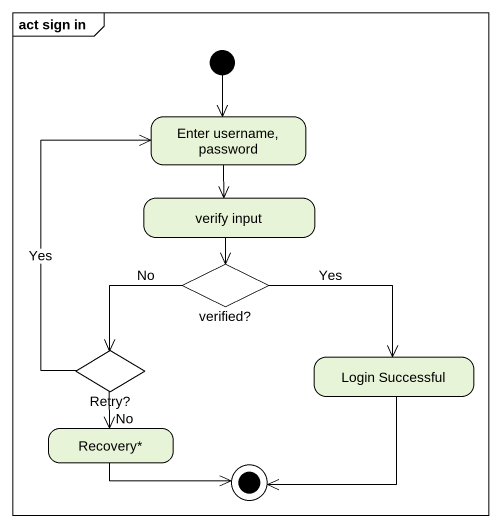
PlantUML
@startuml
mainframe act sign in
hide empty description
state "Enter username, password" as Enter_username_password
state "verify input" as verify_input
state "verified?" as verified <<choice>>
state "Retry?" as Retry <<choice>>
state "Login Successful" as Login_Successful
state "Recovery*" as Recovery
[*] --> Enter_username_password
Enter_username_password --> verify_input
verify_input --> verified
verified --> Retry : No
verified -right-> Login_Successful : Yes
Retry -up-> Enter_username_password : Yes
Retry --> Recovery : No
Login_Successful --> [*]
Recovery -right-> [*]
@enduml
